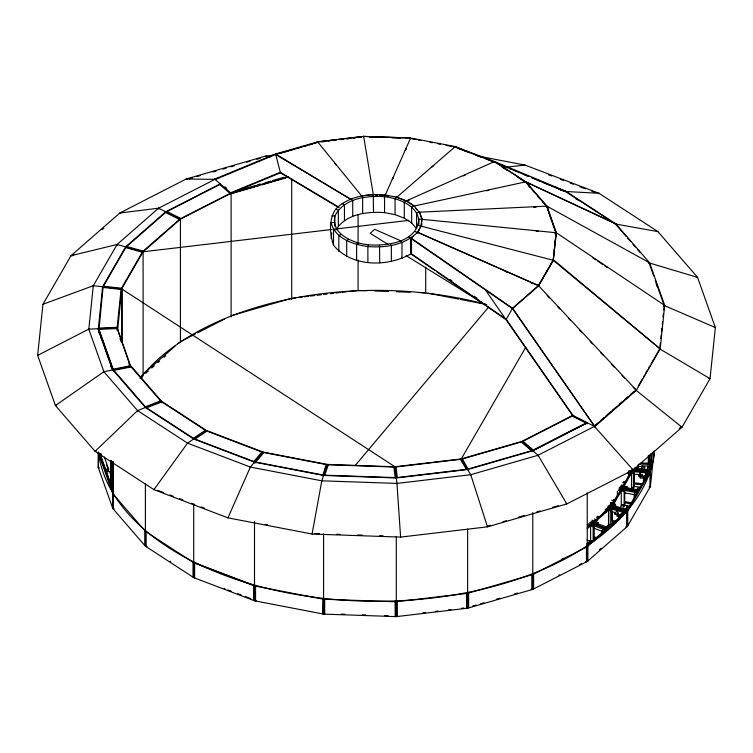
<?xml version="1.0" encoding="UTF-8"?>
<svg xmlns="http://www.w3.org/2000/svg" width="753" height="753" viewBox="0 0 753 753"><rect width="100%" height="100%" fill="white"/><g stroke="black" fill="none" stroke-linecap="round" stroke-linejoin="round"><path stroke-width="1.13" d="M193.756 577.626L145.404 546.189L112.828 508.576L98.229 467.387L98.295 451.894M99.547 453.108L98.445 453.155L98.445 468.008L99.547 467.961M112.828 508.576L112.743 461.674M113.327 494.288L113.327 509.15L114.362 508.943M144.915 545.614L144.915 530.761M145.404 546.189L145.404 483.445M231.115 316.985L231.115 193.182L214.916 179.355L186.198 179.007L119.849 212.977L70.998 255.7L42.959 304.278L37.65 355.388L55.43 405.547L95.094 451.339L153.941 489.648L227.952 517.848L312.081 534.037L400.605 537.105L487.483 526.836L566.802 503.936L633.151 469.966L682.002 427.233L710.041 378.665L715.35 327.555L697.57 277.396L657.906 231.604L599.059 193.295L525.048 165.086L480.103 156.445M291.712 299.487L291.712 179.195M358.089 290.479L358.089 260.114M358.089 243.756L358.089 214.558M411.467 252.886L411.467 237.882L411.467 252.886L410.865 253.874L434.895 270.487M425.718 292.813L425.718 267.127M605.779 512.774L605.779 509.339L607.445 507.88L624.717 512.727M610.259 525.453L610.259 510.6L611.925 509.141L611.925 523.994L610.259 525.453L608.509 524.963L608.509 510.11L610.259 510.6M612.142 511.532L612.142 520.332L615.606 521.302M615.549 506.618L615.549 504.331L613.799 503.842M617.516 511.598L617.516 510.713L614.608 513.254L614.608 514.139L619.625 516.05L621.3 514.591M618.721 518.751L618.721 515.711M619.625 518.083L619.625 515.165L622.966 512.238M628.557 477.327L628.557 472.762L629.517 471.096M633.452 488.16L633.452 473.308L634.412 471.642L634.412 486.494L633.452 488.16L631.541 487.944L631.541 473.091L633.452 473.308M644.06 478.315L640.163 477.882L640.163 475.849M643.514 476.997L643.514 481.063L644.549 481.261L644.549 476.31L646.46 472.988M645.5 479.219L645.5 474.644L647.411 474.861M647.608 470.437L647.975 466.051L641.97 465.843L641.66 469.778L641.97 465.843M647.975 466.945L647.975 466.051M379.738 195.234L385.122 195.422L410.63 138.053L455.292 146.581L465.909 151.202M385.122 195.422L385.159 194.933M395.344 197.39L396.389 197.587L455.207 146.619L494.58 161.537L565.785 191.281L615.775 223.82L615.116 224.102L615.822 223.857L649.528 262.75L648.766 262.929L649.557 262.797L664.683 305.407L660.193 348.884L659.374 348.818L660.183 348.931L636.379 390.186L633.198 387.484M455.179 147.117L455.292 146.581L453.645 147.334M88.779 329.635L93.287 285.726L117.101 244.48L158.582 208.204L214.916 179.355M112.442 369.732L98.229 329.626L102.587 286.761L125.61 246.871L165.735 211.781L220.224 183.883M98.775 332.214L103.123 286.818L126.109 247.012L166.149 211.988L220.525 184.146M98.229 467.387L98.295 466.747M117.148 328.223L117.261 327.094M117.628 330.275L121.685 288.888L143.108 251.784L180.428 219.142L231.115 193.182L280.427 172.804L338.916 207.696M373.253 194.519C359.633 195.413 345.26 199.018 335.593 209.278C328.76 219.547 329.673 233.995 333.513 245.243C351.745 267.268 387.4 267.183 410.865 253.874L410.865 237.957L512.661 308.325L594.776 426.593L636.313 390.27L635.588 390.035M331.132 238.532L331.725 232.828M660.183 348.931L553.22 260.246L556.109 232.743L418.819 219.019C417.557 242.306 386.628 246.25 368.452 244.81C353.703 243.275 331.019 234.635 334.84 216.111C343.622 198.312 366.758 195.356 384.548 196.712C399.429 198.321 420.645 206.454 418.819 224.705M553.446 257.997L553.86 254.015M554.208 250.645L554.556 247.276M554.905 243.916L555.375 239.426M555.667 236.564L556.109 232.724L546.678 206.153L525.65 181.878L494.457 161.575L406.356 200.882L396.445 197.107L385.122 194.98L373.281 194.519L363.671 136.425L317.653 141.875L275.494 153.979L214.652 179.129L216.064 179.252M418.16 225.401L553.22 260.246L556.382 232.856L546.932 206.228L549.332 214.351M635.259 467.472L638.29 467.585L638.403 466.465L641.97 466.587M663.798 306.113L664.683 305.407L556.373 232.799L556.015 233.176L549.935 216.036M659.948 346.596L660.306 343.17M660.776 338.605L661.134 335.179M661.492 331.753L661.849 328.327M662.32 323.762L662.555 321.475M663.035 316.909L663.384 313.483M663.741 310.057L664.221 305.492L655.308 280.37M648.446 463.208L648.333 464.328L648.333 455.527M649.397 470.889L651.204 453.513M98.445 453.155L112.828 493.723L145.404 531.326L193.728 562.783L254.523 585.928L323.592 599.247L396.294 601.76L467.641 593.326L532.776 574.52L587.265 546.622L627.39 511.532L650.413 471.642L652.418 452.402M193.728 504.388L193.728 577.645L254.523 600.79L323.592 614.1L396.294 616.622L467.641 608.189L532.776 589.383L587.265 561.484L627.39 526.394L650.413 486.504L654.103 450.981M396.389 197.587L396.445 197.107M406.356 200.882L414.254 206.021L525.641 181.868L529.839 184.334M456.262 147.532L494.382 162.055L494.439 161.566M615.775 223.82L525.839 181.868L494.457 161.575M587.265 423.723L587.265 422.828L572.534 415.458L521.876 441.427L461.288 458.916L394.911 466.766L327.282 464.422L321.804 480.819L312.081 534.037L312.288 533.416M419.581 212.167L419.487 212.628L414.178 206.049L406.3 200.919L396.389 197.145L395.052 198.736L395.052 214.643L404.295 218.163L411.646 222.944L416.597 228.667L416.597 212.76L419.487 212.177L421.962 218.907L421.162 226.182L421.868 218.897L419.581 212.177L546.678 206.153L548.636 207.724M615.822 223.857L525.65 181.878M417.407 232.686L421.162 225.74L417.407 232.686L416.795 233.223L417.501 232.272L414.658 231.472M410.94 238.004L410.865 253.422L506.232 319.338L573.202 415.788L573.805 415.251M460.855 288.427L506.044 319.667L512.548 308.231L538.433 285.594L417.482 232.282C404.709 245.205 385.254 248.001 367.878 246.542C353.345 244.499 334.953 238.748 331.132 222.624L334.181 222.502M538.433 285.594L636.379 390.186M546.094 206.03L546.678 206.153M553.304 259.832L538.376 285.989L553.559 259.983M368.452 244.81L367.878 246.542L367.878 262.449M385.122 194.98L384.548 196.712L384.548 212.619L395.052 214.643M326.143 464.535L322.67 475.83M324.788 475.171L328.27 464.77M322.764 598.419L322.548 613.902L322.764 613.281M617.404 513.932L618.241 513.894M623.126 507.127L623.973 507.155M643.919 467.99L644.756 467.961M642.262 475.51L641.481 475.548M494.382 162.055L494.58 161.537M327.282 464.422L263.013 452.054L250.363 467.067L227.952 517.848L228.423 517.283M525.575 182.348L525.839 181.868M141.112 377.149L142.261 375.145M141.366 378.59L143.108 375.578L143.108 251.784L117.101 244.48L70.998 255.7M336.007 230.004C345.561 213.833 367.445 211.405 384.548 212.619M417.943 231.764L419.016 229.9M538.724 285.387L552.871 260.858M525.801 347.161L461.288 458.916L470.738 474.701L487.483 526.836L487.125 526.243L490.514 525.265M638.224 386.101L642.29 379.06M643.448 377.055L644.615 375.041M645.773 373.027L647.514 370.005M648.681 368.001L649.839 365.986M650.997 363.972L659.713 348.884L710.041 378.665L708.968 378.543M611.85 505.225L620.858 489.629M622.42 486.909L631.419 471.312M612.848 505.508L621.893 489.827M623.456 487.106L632.501 471.425M614.589 505.997L615.549 504.331M624.152 505.159L624.152 491.445L624.774 490.382L624.774 505.235M626.327 487.662L626.948 486.598L624.068 486.043M620.199 507.626L621.837 504.67L630.176 506.28M630.807 489.224L631.936 487.266M645.5 475.538L644.549 477.204L638.845 476.103L640.511 472.319M638.845 476.103L639.721 474.578M640.163 473.816L640.511 473.213M640.163 477.882L640.511 477.28M625.621 509.094L627.541 505.771L627.541 506.665L626.505 506.458M634.205 499.079L634.28 494.062L635.24 492.396M636.812 489.676L637.772 488.01L639.617 488.368M626.75 510.656L648.992 472.131M263.013 452.054L206.473 430.509L187.525 443.122L153.941 489.648L154.657 489.168M546.593 206.604L546.913 206.171L525.886 181.915M254.09 599.868L253.61 600.442L253.61 585.58M357.948 242.786L356.611 244.377L356.611 260.284M253.836 461.523L261.856 451.998M263.804 452.544L255.785 462.069L255.785 462.963M355.312 465.363L488.481 307.252M254.749 585.665L194.086 562.547M256.029 600.433L255.549 601.007L255.549 586.154M206.473 430.509L161.518 401.245L137.564 410.592L95.094 451.339L96.008 450.981M71.977 255.982L73.747 254.429M102.088 229.656L103.858 228.103M143.211 374.025L174.997 346.22M177.642 343.905L179.412 342.361M145.706 373.3L148.313 371.022M151.786 367.991L154.384 365.713M157.857 362.673L159.598 361.158M163.938 357.364L165.669 355.84M413.322 236.263L410.865 238.409L512.473 308.645L594.804 426.565L572.572 415.468L486.118 290.969M538.659 285.782L512.473 308.645M594.155 426.273L598.259 422.687M600.875 420.39L604.377 417.331M606.127 415.807L610.495 411.976M612.245 410.451L616.613 406.629M619.719 403.919L622.364 401.603M625.009 399.288L627.654 396.982M630.299 394.666L633.819 391.579M679.253 428.504L681.023 426.96L682.002 427.233L635.899 390.129L594.418 426.405L538.084 455.254L470.738 474.701L396.963 483.417L321.804 480.819L250.363 467.067L187.525 443.122L137.564 410.592L103.886 371.709L88.779 329.117L37.65 355.388L38.742 355.341M587.293 527.542L590.776 524.493M593.505 522.093L609.196 508.369M587.302 528.672L591.689 524.841M594.418 522.441L610.184 508.651M593.148 526.742L590.616 525.773L590.616 540.626L593.148 541.595L593.148 526.742L594.221 525.801L594.221 540.654M596.95 523.401L598.014 522.469L595.482 521.5M590.813 540.456L586.653 544.005L588.121 544.739M601.76 533.058L601.76 530.771L603.426 529.312M605.798 527.335L609.309 524.267M588.328 543.431L589.994 541.972L589.994 541.078L586.982 539.929M625.79 511.786L587.039 545.68L587.877 546.094L587.877 560.947L587.039 560.533M599.369 549.746L601.129 548.212M432.015 166.997L433.794 165.472M564.279 191.271L565.701 191.243L551.61 185.869M161.518 401.245L131.21 366.259L103.886 371.709L55.43 405.547L56.466 405.34M406.3 200.919L404.295 202.256L404.295 218.163M193.361 438.274L205.381 430.274M194.999 439.093L207.019 431.093M598.343 193.775L599.059 193.295L565.475 191.488L558.971 189.012M565.202 191.629L565.785 191.281M348.705 239.266L346.7 240.602L346.7 256.509M180.833 341.42L195.469 333.918M197.568 332.845L224.761 318.924M572.958 415.665L522.187 441.691L461.467 459.217L394.949 467.076L327.179 464.733L262.769 452.337L206.106 430.744L161.057 401.415L130.693 366.363L117.082 327.96L121.139 288.832L142.609 251.643L180.014 218.935L231.783 192.636M98.775 328.713L113.345 369.817L145.856 407.354L194.086 438.754L254.749 461.871L323.705 475.134L396.257 477.647L467.462 469.232L532.475 450.463L586.822 422.602M561.738 559.263L563.828 558.189M558.886 575.17L559.705 574.746M579.424 564.656L581.485 563.602M314.189 143.541L317.597 141.828L363.624 136.378L410.611 137.997L363.699 136.434M293.406 149.536L294.065 149.245L290.696 150.214M259.343 184.419L259.87 184.184M407.373 200.882L409.519 199.931M463.236 175.957L465.382 174.997M215.076 179.543L275.654 154.506L351.02 199.451L275.617 154.017L280.427 172.804M341.354 234.484L338.822 235.473L338.822 251.38M414.178 206.049L411.646 207.037L411.646 222.944M145.367 406.789L160.577 400.86M146.581 407.825L161.782 401.895L161.782 402.78M147.042 546.302L146.138 546.659L146.138 531.806M42.959 304.278L93.287 285.726L121.685 288.888L394.911 466.766L396.963 483.417L400.605 537.105L400.521 536.475M273.631 155.146L265.517 156.106L186.198 179.007L186.81 179.525M189.069 178.875L192.457 177.896M196.975 176.588L200.364 175.609M212.788 172.023L216.177 171.044M222.954 169.096L226.342 168.117M230.86 166.808L234.249 165.829M246.673 162.243L250.062 161.264M256.839 159.307L260.227 158.328M277.753 153.894L298.894 147.795M301.087 147.155L317.672 142.364L317.653 141.875L361.619 195.893L362.635 197.606L362.635 213.513M280.634 153.123L289.048 150.798M295.797 148.746L301.878 146.986M303.901 146.402L307.13 145.47M309.285 144.849L312.514 143.917M214.652 179.129L219.142 177.83M241.289 189.549L244.565 188.598M231.604 192.514L230.616 192.806L280.285 172.277L338.897 207.226M233.43 191.902L236.809 190.923M241.308 189.624L254.947 185.69M257.065 185.078L260.434 184.099M264.943 182.8L270.572 181.172M272.586 180.588L284.069 177.275M231.086 193.201L288.343 176.663M231.83 193.144L257.865 185.633M261.771 184.504L286.714 177.303M232.912 193.201L254.759 186.904M256.651 186.349L260.039 185.37M261.658 184.909L286.036 177.868M231.783 315.545L290.554 298.574M502.938 521.678L506.327 520.7M518.751 517.113L524.399 515.476M536.823 511.889L540.212 510.91M552.636 507.324L558.284 505.696M472.762 606.005L476.131 605.026M480.621 603.737L483.991 602.758M496.349 599.19L499.719 598.221M514.327 594.004L517.697 593.025M486.523 190.81L488.819 190.311M336.403 228.761L333.513 229.336L333.513 245.243M113.129 369.205L130.476 365.742L130.476 366.636L117.299 328.572L98.991 329.325L98.991 331.659M131.182 366.927L113.835 370.382L113.835 371.276M696.534 277.603L697.57 277.396L649.114 262.901L647.589 261.131M113.647 492.895L112.611 493.102L112.611 507.955L113.647 507.748M112.828 493.723L113.345 493.62L99.387 454.228M180.428 341.768L180.428 219.142L158.582 208.204L119.849 212.977L120.678 213.391M321.06 141.969L324.571 141.555M327.979 141.15L330.322 140.867M333.758 140.463L336.083 140.19M340.685 139.644L342.991 139.371M346.436 138.966L348.761 138.684M353.336 138.147L355.689 137.865M359.096 137.47L361.459 137.187M372.189 195.14L373.272 195.008M143.108 251.784L331.988 229.458M336.657 228.912L408.945 220.365M292.606 298.169L296.051 297.764M297.896 297.548L302.395 297.011M304.099 296.814L308.692 296.268M310.274 296.08L314.773 295.553M317.022 295.28L321.522 294.752M323.639 294.498L327.084 294.094M330.303 293.717L333.984 293.275M335.932 293.049L340.431 292.512M342.031 292.324L346.634 291.788M348.931 291.515L356.978 290.564M105.627 469.354L108.592 468.997L108.592 470.587L105.627 470.936L105.627 469.354L100.168 453.955M106.502 473.402L106.502 471.82L109.467 471.472L111.011 475.811M98.229 328.732L112.828 369.93L145.404 407.533L193.728 438.99L254.505 462.154L323.592 475.454L396.294 477.967L467.641 469.533L532.776 450.727L587.265 422.828L532.776 450.727L532.776 451.621M422.988 612.82L425.323 612.547M435.836 611.304L438.171 611.022M448.684 609.779L451.019 609.506M461.533 608.264L463.867 607.991M507.117 167.053L525.048 165.086M533.755 207.207L536.098 207.094M88.779 329.117L117.628 327.931M663.864 305.473L664.692 305.464M369.554 137.131L378.552 137.432M391.833 137.893L400.323 138.185M375.427 195.083L377.592 195.159M359.134 290.47L366.824 290.743M374.853 291.016L388.604 291.496M396.615 291.769L410.159 292.239M418.875 292.541L424.73 292.748M640.916 462.954L649.124 463.236M639.626 464.027L649.011 464.356M314.613 533.5L319.253 533.661M336.666 534.263L340.149 534.385M357.571 534.988L362.212 535.148M379.625 535.75L383.108 535.872M341.288 614.081L344.799 614.203M362.353 614.815L365.864 614.937M384.585 615.577L388.096 615.7M536.183 231.133L538.517 231.378M554.829 233.694L555.949 233.816M331.838 215.782L334.84 216.111L334.84 226.342M103.472 286.225L121.487 288.23L121.487 289.124M103.057 287.448L121.073 289.463M647.796 467.801L649.698 468.018M634.384 468.074L649.519 469.759M633.104 469.072L650.479 471.011L650.413 486.504M631.805 469.571L650.413 471.642M632.642 470.305L650.065 472.244L650.065 487.106L648.992 486.984M628.576 470.992L648.371 473.204M628.557 472.762L630.459 472.969M627.362 473.336L629.696 473.59M634.365 474.117L640.201 474.767M623.343 481.647L625.677 481.911M633.838 482.814L643.156 483.859M622.722 482.72L625.056 482.984M634.384 484.019L641.377 484.8M621.536 485.064L623.87 485.327M633.207 486.363L641.368 487.276M612.5 222.107L615.436 224.018L657.906 231.604M410.601 138.543L416.315 139.644M418.536 140.067L420.889 140.519M430.019 142.279L432.316 142.722M438.058 143.823L440.354 144.265M446.03 145.357L451.838 146.468M386.167 195.62L388.501 196.072M428.005 293.199L458.539 299.073M460.092 299.374L485.064 304.184M638.845 475.209L644.549 476.31M621.112 485.469L623.032 485.845M620.237 486.485L638.657 490.024M619.625 487.549L638.045 491.088M619.277 488.142L637.697 491.69M618.665 489.205L637.085 492.754M618.326 490.325L620.246 490.692M624.152 491.445L621.281 490.89L621.281 505.752M634.28 494.062L636.125 494.41M624.416 492.791L634.779 494.787M613.526 499.418L615.822 499.86M625.037 501.63L631.936 502.966M611.756 500.256L615.21 500.924M624.416 502.693L631.325 504.021M610.608 502.515L614.062 503.183M265.188 524.361L267.484 524.803M265.517 156.106L269.988 157.123M335.593 209.278L338.342 210.049L338.342 225.956M126.702 246.485L143.211 251.116M125.76 247.605L142.261 252.246M612.81 503.569L611.069 503.079L610.109 504.736L627.371 509.583M626.581 507.428L628.322 507.917M608.603 505.555L627.738 510.929L627.738 525.792M609.356 506.477L627.39 511.532L627.39 526.394M607.643 506.694L626.788 512.068L626.788 526.921L625.79 526.639M605.779 509.339L607.52 509.837M623.042 514.195L621.3 513.706L621.3 515.984M611.172 511.409L615.69 512.671M616.905 516.191L619.145 516.822M597.487 516.219L599.746 516.859M596.404 517.16L598.673 517.8M612.255 521.613L614.523 522.253M594.258 519.033L597.637 519.984M224.272 588.517L225.185 588.865M227.99 589.928L231.256 591.171M237.779 593.656L241.035 594.898M245.384 596.555L250.824 598.626M548.438 174.752L551.695 175.995M560.373 179.299L563.63 180.541M570.134 183.026L573.391 184.259M579.904 186.744L585.326 188.815M591.839 191.29L595.086 192.533M464.177 150.6L469.627 152.671M478.136 155.918L481.402 157.161M485.76 158.817L493.384 161.726M546.189 183.807L549.445 185.05M558.622 189.088L563.451 190.923L558.764 188.928M614.608 513.254L619.625 515.165M607.84 525.453L609.459 526.074M592.046 520.191L594.578 521.161M591.397 521.292L607.784 527.533M590.333 522.224L606.72 528.474M589.731 522.751L606.118 528.992M588.658 523.683L605.045 529.933M587.171 524.465L589.703 525.425M601.76 530.771L603.379 531.392M594.126 528.239L601.769 531.157M594.098 536.795L596.282 537.633M594.126 538.15L596.31 538.979M157.914 490.41L163.335 492.471M169.839 494.956L173.096 496.199M179.609 498.674L182.866 499.917M191.544 503.23L194.792 504.463M201.305 506.948L204.562 508.19M495.455 162.497L511.56 169.227M513.555 170.093L516.925 171.468M518.977 172.352L522.29 173.708M522.431 173.792L528.87 176.484M531.938 177.727L556.627 188.043M504.359 166.385L507.616 167.75M509.762 168.559L513.038 170.018M515.184 170.827L518.469 172.277M524.088 174.63L527.307 175.976M531.449 177.623L534.705 178.979M536.88 179.882L540.127 181.247M542.301 182.151L545.548 183.506M558.566 188.947L561.823 190.302M475.858 155.062L479.077 156.426M715.35 327.555L664.221 305.492L664.221 306.377M458.088 148.247L461.316 149.649M417.501 232.272L538.461 285.566M505.188 271.362L507.315 272.322M530.865 282.704L533.002 283.646M401.434 241.12L374.608 229.298L370.203 233.355L388.171 244.499M572.139 416.089L586.013 423.026L586.013 423.911M342.135 203.555L344.45 204.712L344.45 220.62M408.55 236.809L410.865 237.967M166.968 211.574L180.833 218.511M165.547 212.515L179.412 219.452M632.322 469.552L633.151 469.966L594.418 426.405L594.418 426.923M588.328 542.537L589.787 543.271M585.608 561.484L586.446 561.898L586.446 547.045M546.913 206.171L649.557 262.797M546.8 207.226L547.619 207.668M406.131 255.634L482.993 303.28M565.475 191.488L610.542 220.827M575.941 198.801L577.909 200.082M607.238 219.17L610.128 221.043M501.827 166.893L507.061 170.3M516.803 176.635L524.841 181.868M170.037 561.249L170.762 561.719M592.94 257.921L595.849 259.879M597.797 261.178L602.654 264.444M604.593 265.734L607.511 267.701M449.965 279.504L451.904 280.831M474.079 296.174L477.007 298.188M436.825 271.814L458.935 287.1M553.577 259.936L660.193 348.884M351.02 199.008L352.733 200.467L352.733 216.375M400.267 241.054L401.98 242.513L401.98 258.42M224.931 186.791L226.644 188.25M522.996 441.267L533.284 450.049L533.284 450.934M566.19 503.409L566.802 503.936L538.084 455.254L521.885 441.427L532.475 450.463M219.716 184.56L229.994 193.342L229.994 194.236M521.217 441.973L531.496 450.746M531.176 574.285L531.797 574.812L531.797 589.665L531.176 589.138M532.983 588.432L533.604 588.959L533.604 574.106M547.12 295.383L549.53 297.924M557.484 306.471L559.893 309.003M568.637 318.406L570.256 320.091M579.801 330.351L581.41 332.026M590.154 341.429L592.573 343.961M600.518 352.517L602.937 355.049M611.681 364.461L614.09 366.984M622.034 375.54L624.453 378.072M615.436 224.018L626.157 236.386M627.682 238.155L630.75 241.694M633.047 244.339L635.334 246.993M637.631 249.648L639.928 252.293M528.286 185.483L530.074 187.544M532.738 190.622L534.574 192.74M537.934 196.608L539.835 198.801M542.386 201.748L544.334 203.997M415.694 208.252L417.218 210.002M334.53 163.072L335.989 164.879M390.365 243.916L391.362 245.582L391.362 261.489M462.446 458.935L468.441 469.844M460.394 459.349L466.389 469.364M468.272 607.304L468.63 607.897L468.63 593.044M649.5 263.992L653.764 276.003M656.117 283.655L657.275 286.921M119.991 338.652L121.148 341.9M98.991 330.219L112.743 368.989M104.356 457.062L108.592 468.997M106.672 465.156L108.592 470.587M106.502 471.82L112.743 489.422M101.504 458.633L110.907 485.158M99.387 453.344L113.129 492.114M317.512 141.846L317.672 142.364L317.634 141.875M275.494 153.979L275.654 154.506M317.597 141.828L317.672 142.364M379.512 245.196L379.728 262.863M396.022 466.954L397.32 477.524M393.866 467.039L395.165 477.609M397.292 600.998L397.377 616.491M395.118 601.092L395.193 616.585M361.6 195.893L361.638 196.382L361.619 195.893L373.272 194.566L373.488 212.233M659.713 348.884L659.713 349.401M651.176 453.805L651.176 456.092M649.425 455.414L649.425 466.841M649.114 262.901L649.114 263.409M649.237 454.878L649.237 467.444M638.29 464.149L638.29 467.585M626.948 486.598L626.948 488.876M621.837 504.67L621.837 505.564M617.366 491.285L617.366 496.999M598.014 522.469L598.014 524.756M587.236 492.886L587.265 561.484M538.084 455.254L538.084 456.149M532.776 512.624L532.776 589.383M470.738 474.701L470.738 475.209M467.641 529.095L467.641 608.189M466.568 593.458L466.568 608.311M421.802 223.443L421.802 225.749M396.963 483.417L396.963 483.934M396.294 477.967L396.294 478.861M396.294 536.362L396.294 616.622M324.694 599.284L324.694 614.137M323.592 533.839L323.592 614.1M321.804 480.819L321.804 481.327M254.505 462.154L254.505 463.048M254.505 521.716L254.505 600.809M250.363 467.067L250.363 467.585M194.641 563.14L194.641 577.993M193.022 562.293L193.022 577.156M187.525 443.122L187.525 443.63M158.582 208.204L158.582 209.089M137.564 410.592L137.564 411.11M129.187 362.993L129.187 365.337M125.61 246.871L125.61 247.765M122.108 289.227L122.108 342.022M121.685 288.888L121.685 342.615M117.148 330.567L117.148 327.329L98.841 328.082L98.841 328.976M117.101 244.48L117.101 245.374M113.129 461.467L113.129 492.999M111.689 461.052L111.689 488.038M111.359 365.101L111.359 367.445M111.359 461.307L111.359 487.116M111.143 364.48L111.143 366.833M111.143 460.685L111.143 486.494M110.813 363.558L110.813 365.902M110.813 460.93L110.813 485.572M106.502 351.397L106.502 352.978M105.627 348.921L105.627 350.503M103.886 371.709L103.886 372.603M102.587 286.761L102.587 287.655M101.26 453.946L101.26 458.633M100.93 335.697L100.93 338.041M100.93 454.191L100.93 457.711M100.714 335.076L100.714 337.429M100.714 454.746L100.714 457.09M100.384 453.824L100.384 456.167M99.387 331.329L99.387 333.673M93.287 285.726L93.287 286.62M630.6 470.681A259.531 149.838 0 0 1 589.062 526.178M140.011 378.495A259.531 149.838 0 0 1 486.739 304.56M654.545 453.372A278.977 161.067 0 0 1 375.945 601.28A278.977 161.067 0 0 1 98.37 452.732M363.718 136.378L363.69 136.924L363.624 136.378M414.254 206.021L414.263 206.03M617.422 512.981L618.251 513.066L617.422 512.981M623.155 506.176L623.973 506.27L623.155 506.176M641.452 474.465L642.281 474.559L641.452 474.465M643.937 467.039L644.766 467.133L643.937 467.039M393.292 177.181L392.332 179.327L393.292 177.181M406.272 148.2L405.312 150.346L406.272 148.2"/></g></svg>
